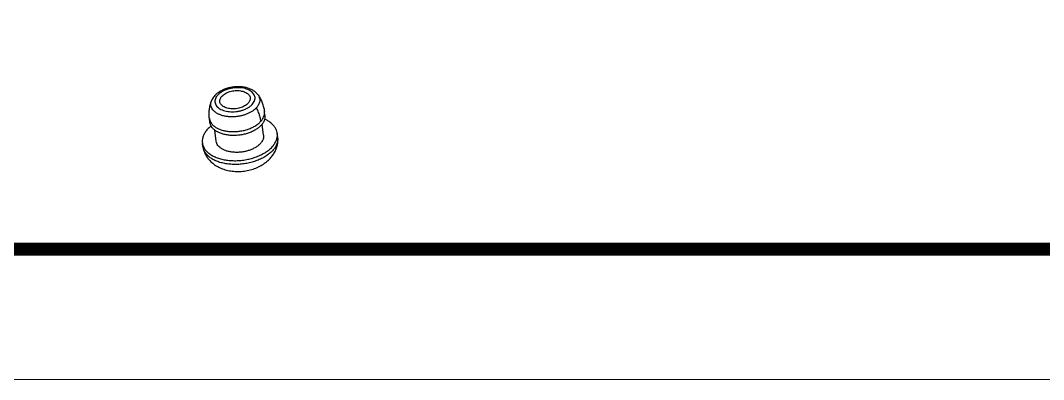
# Model space of a CAD drawing. Header units: inches. Extents: x 1964 to 3446, y -1690 to -1141.
# Drawn here: x 2158.5 to 2265.6, y -1689.7 to -1652.2 of the extents above; entities that cross this region are included whole.
import ezdxf

# ---------------------------------------------------------------- set-up
doc = ezdxf.new("R2010")
doc.units = ezdxf.units.IN
doc.header["$MEASUREMENT"] = 0
doc.layers.get('0').update_dxf_attribs({"linetype": 'CONTINUOUS'})
doc.layers.add('from', color=7, linetype='CONTINUOUS', lineweight=13)

msp = doc.modelspace()

# ---------------------------------------------------------------- linework, layer by layer
at = {"color": 7, "linetype": 'Continuous'}
for p, q in [((2184.117, -1662.072), (2184.067, -1661.671)), ((2178.363, -1662.8), (2178.312, -1662.4)), ((2183.974, -1664.126), (2183.828, -1662.971)), ((2179.014, -1664.754), (2178.868, -1663.601)), ((2185.458, -1664.375), (2185.416, -1663.974)), ((2177.639, -1665.365), (2177.579, -1664.966))]:
    msp.add_line(p, q, dxfattribs=at)
for centre, radius, start, end in [((2180.004, -1665.036), 2.388, 187.20015, 187.92523), ((2179.009, -1665.161), 1.386, 188.47075, 194.73965), ((2184.106, -1664.518), 1.359, 2.02449, 6.00473)]:
    msp.add_arc(centre, radius, start, end, dxfattribs=at)
for points, start_tangent, end_tangent in [([(2178.87, -1660.001), (2178.724, -1660.178), (2178.609, -1660.362), (2178.524, -1660.548)], (-0.6798707, -0.733332), (-0.3491863, -0.9370533)), ([(2183.4, -1659.931), (2183.198, -1659.697), (2182.929, -1659.487), (2182.604, -1659.315), (2182.237, -1659.188), (2181.843, -1659.108), (2181.433, -1659.074), (2181.016, -1659.085), (2180.6, -1659.138), (2180.196, -1659.234), (2179.81, -1659.37), (2179.454, -1659.546), (2179.137, -1659.758), (2178.87, -1660.001)], (-0.5716546, 0.8204944), (-0.6798707, -0.733332)), ([(2179.186, -1659.94), (2179.034, -1660.137), (2178.934, -1660.343), (2178.891, -1660.551), (2178.905, -1660.755), (2178.976, -1660.953), (2179.103, -1661.135), (2179.281, -1661.299), (2179.505, -1661.438), (2179.769, -1661.549), (2180.066, -1661.63), (2180.388, -1661.678), (2180.726, -1661.692), (2181.071, -1661.673), (2181.414, -1661.619), (2181.746, -1661.533), (2182.055, -1661.418), (2182.338, -1661.276), (2182.584, -1661.109), (2182.787, -1660.924)], (-0.6798707, -0.733332), (0.6798707, 0.733332)), ([(2182.787, -1660.924), (2182.939, -1660.727), (2183.039, -1660.521), (2183.082, -1660.313), (2183.068, -1660.109), (2182.997, -1659.912), (2182.871, -1659.729), (2182.692, -1659.566), (2182.468, -1659.427), (2182.204, -1659.315), (2181.907, -1659.235), (2181.585, -1659.186), (2181.248, -1659.172), (2180.903, -1659.192), (2180.559, -1659.245), (2180.227, -1659.331), (2179.918, -1659.446), (2179.635, -1659.588), (2179.389, -1659.755), (2179.186, -1659.94)], (0.6798707, 0.733332), (-0.6798707, -0.733332)), ([(2179.399, -1660.633), (2179.395, -1660.551), (2179.423, -1660.384), (2179.499, -1660.218), (2179.62, -1660.058)], (-0.1249233, 0.9921664), (0.6798707, 0.733332)), ([(2179.62, -1660.058), (2179.783, -1659.911), (2179.982, -1659.78), (2180.212, -1659.668), (2180.465, -1659.58), (2180.733, -1659.517), (2181.01, -1659.483), (2181.286, -1659.477), (2181.553, -1659.5), (2181.803, -1659.552)], (0.6798707, 0.733332), (0.9645915, -0.2637486)), ([(2181.803, -1659.552), (2182.028, -1659.63), (2182.221, -1659.733), (2182.377, -1659.857), (2182.49, -1659.998), (2182.558, -1660.152), (2182.574, -1660.231)], (0.9645915, -0.2637486), (0.126099, -0.9920177)), ([(2183.4, -1659.931), (2183.483, -1660.073), (2183.562, -1660.313), (2183.574, -1660.547), (2183.517, -1660.805), (2183.396, -1661.05), (2183.215, -1661.283)], (0.5716962, -0.8204654), (-0.6798707, -0.733332)), ([(2183.4, -1659.931), (2183.641, -1660.325), (2183.835, -1660.751), (2183.978, -1661.202), (2184.067, -1661.671)], (0.5716546, -0.8204944), (0.1255768, -0.9920839)), ([(2178.312, -1662.4), (2178.281, -1661.929), (2178.307, -1661.457), (2178.389, -1660.994), (2178.524, -1660.548)], (-0.1255768, 0.9920839), (0.3491863, 0.9370533)), ([(2179.706, -1662.098), (2179.394, -1661.993), (2179.117, -1661.858), (2178.878, -1661.693), (2178.685, -1661.499), (2178.553, -1661.293), (2178.474, -1661.053), (2178.463, -1660.819), (2178.52, -1660.56), (2178.524, -1660.548)], (-0.9645915, 0.2637486), (0.3488569, 0.937176)), ([(2182.353, -1660.806), (2182.191, -1660.953), (2181.991, -1661.084), (2181.762, -1661.196), (2181.51, -1661.284), (2181.24, -1661.347), (2180.962, -1661.382), (2180.685, -1661.387), (2180.418, -1661.364), (2180.169, -1661.312), (2179.945, -1661.234), (2179.752, -1661.132), (2179.597, -1661.008), (2179.483, -1660.867), (2179.415, -1660.713), (2179.399, -1660.633)], (-0.6798707, -0.733332), (-0.1249233, 0.9921664)), ([(2182.574, -1660.231), (2182.578, -1660.315), (2182.55, -1660.482), (2182.474, -1660.647), (2182.353, -1660.806)], (0.126099, -0.9920177), (-0.6798707, -0.733332)), ([(2183.215, -1661.283), (2182.997, -1661.485), (2182.748, -1661.662), (2182.474, -1661.816), (2182.173, -1661.946), (2181.847, -1662.055), (2181.492, -1662.14), (2181.14, -1662.194), (2180.768, -1662.219), (2180.404, -1662.211), (2180.049, -1662.172), (2179.706, -1662.098)], (-0.6798707, -0.733332), (-0.9645915, 0.2637486)), ([(2183.215, -1661.283), (2183.425, -1661.763), (2183.576, -1662.242), (2183.666, -1662.713)], (0.4463354, -0.8948657), (0.1255768, -0.9920839)), ([(2183.666, -1662.713), (2183.858, -1662.469), (2183.986, -1662.228), (2184.057, -1661.99), (2184.074, -1661.754), (2184.067, -1661.672)], (0.6798707, 0.733332), (-0.1252025, 0.9921312)), ([(2184.117, -1662.072), (2184.119, -1662.315), (2184.053, -1662.587), (2183.918, -1662.855), (2183.717, -1663.113)], (0.1252742, -0.9921222), (-0.6798707, -0.733332)), ([(2178.495, -1663.175), (2178.442, -1663.218), (2178.12, -1663.518)], (-0.7864937, -0.6175983), (-0.6798707, -0.733332)), ([(2178.312, -1662.4), (2178.343, -1662.55), (2178.44, -1662.782), (2178.587, -1662.991), (2178.795, -1663.19), (2179.052, -1663.364), (2179.356, -1663.512), (2179.71, -1663.631)], (0.1258145, -0.9920538), (0.9645915, -0.2637486)), ([(2179.761, -1664.032), (2179.391, -1663.906), (2179.067, -1663.744), (2178.797, -1663.55), (2178.587, -1663.329), (2178.443, -1663.086), (2178.367, -1662.827), (2178.363, -1662.8)], (-0.9645915, 0.2637486), (-0.1252742, 0.9921222)), ([(2179.71, -1663.631), (2180.095, -1663.714), (2180.507, -1663.76), (2180.942, -1663.767), (2181.395, -1663.732), (2181.827, -1663.658), (2182.281, -1663.535), (2182.679, -1663.384), (2183.071, -1663.182), (2183.399, -1662.958), (2183.666, -1662.713)], (0.9645915, -0.2637486), (0.6798707, 0.733332)), ([(2183.717, -1663.113), (2183.455, -1663.355), (2183.138, -1663.574), (2182.775, -1663.764), (2182.374, -1663.922), (2181.945, -1664.044), (2181.499, -1664.125), (2181.047, -1664.166), (2180.599, -1664.163), (2180.167, -1664.118), (2179.761, -1664.032)], (-0.6798707, -0.733332), (-0.9645915, 0.2637486)), ([(2185.416, -1663.974), (2185.363, -1663.714), (2185.226, -1663.402), (2185.013, -1663.111), (2184.729, -1662.846), (2184.379, -1662.615), (2184.083, -1662.468)], (-0.1044468, 0.9945305), (-0.9156363, 0.4020077)), ([(2178.12, -1663.518), (2177.868, -1663.837), (2177.689, -1664.168), (2177.588, -1664.505), (2177.566, -1664.84), (2177.579, -1664.966)], (-0.6798707, -0.733332), (0.1471746, -0.9891105)), ([(2183.974, -1664.126), (2183.975, -1664.335), (2183.919, -1664.569), (2183.803, -1664.801), (2183.629, -1665.024)], (0.1252744, -0.9921221), (-0.6798707, -0.733332)), ([(2184.867, -1665.363), (2185.12, -1665.044), (2185.299, -1664.712), (2185.4, -1664.376), (2185.421, -1664.041), (2185.416, -1663.974)], (0.6798707, 0.733332), (-0.1044468, 0.9945305)), ([(2177.579, -1664.966), (2177.625, -1665.167), (2177.762, -1665.479), (2177.974, -1665.77), (2178.259, -1666.034), (2178.609, -1666.266), (2179.018, -1666.46), (2179.479, -1666.614)], (0.1471746, -0.9891105), (0.9645915, -0.2637486)), ([(2177.638, -1665.365), (2177.716, -1665.723), (2177.874, -1666.122), (2178.096, -1666.488), (2178.384, -1666.83), (2178.749, -1667.147), (2179.187, -1667.426), (2179.69, -1667.653), (2180.248, -1667.819), (2180.851, -1667.914), (2181.48, -1667.931), (2182.116, -1667.868), (2182.734, -1667.725), (2183.316, -1667.51), (2183.841, -1667.234), (2184.301, -1666.907), (2184.668, -1666.561)], (0.1378773, -0.9904493), (0.6799133, 0.7332925)), ([(2180.218, -1665.816), (2179.899, -1665.707), (2179.62, -1665.568), (2179.387, -1665.4), (2179.207, -1665.21), (2179.082, -1665), (2179.017, -1664.777), (2179.014, -1664.754)], (-0.9645915, 0.2637486), (-0.1252744, 0.9921221)), ([(2179.479, -1666.614), (2179.98, -1666.723), (2180.512, -1666.786), (2181.063, -1666.801), (2181.623, -1666.768), (2182.18, -1666.687), (2182.723, -1666.561), (2183.242, -1666.392), (2183.725, -1666.183), (2184.162, -1665.938), (2184.546, -1665.663), (2184.867, -1665.363)], (0.9645915, -0.2637486), (0.6798707, 0.733332)), ([(2183.629, -1665.024), (2183.402, -1665.233), (2183.129, -1665.421), (2182.816, -1665.586), (2182.471, -1665.721), (2182.102, -1665.826), (2181.718, -1665.896), (2181.328, -1665.931), (2180.942, -1665.929), (2180.569, -1665.891), (2180.218, -1665.816)], (-0.6798707, -0.733332), (-0.9645915, 0.2637486)), ([(2184.668, -1666.561), (2184.943, -1666.225), (2185.173, -1665.848), (2185.338, -1665.46), (2185.438, -1665.069), (2185.474, -1664.678), (2185.458, -1664.375)], (0.6798406, 0.7333599), (-0.1132962, 0.9935613)), ([(2185.465, -1664.47), (2185.442, -1664.777), (2185.341, -1665.113), (2185.163, -1665.443), (2184.911, -1665.761)], (0.0353524, -0.9993749), (-0.6798707, -0.733332)), ([(2179.534, -1667.01), (2179.075, -1666.857), (2178.667, -1666.663), (2178.317, -1666.432), (2178.033, -1666.168), (2177.821, -1665.878), (2177.684, -1665.566), (2177.669, -1665.514)], (-0.9645915, 0.2637486), (-0.25437, 0.967107)), ([(2184.911, -1665.761), (2184.59, -1666.061), (2184.208, -1666.335), (2183.771, -1666.579), (2183.289, -1666.788), (2182.772, -1666.957), (2182.229, -1667.083), (2181.673, -1667.163), (2181.114, -1667.196), (2180.564, -1667.181), (2180.033, -1667.119), (2179.534, -1667.01)], (-0.6798707, -0.733332), (-0.9645915, 0.2637486))]:
    msp.add_spline(points, degree=3, dxfattribs=dict(at, start_tangent=start_tangent, end_tangent=end_tangent))
at = {"layer": 'from'}
msp.add_lwpolyline([(1964.132, -1689.672), (2754.069, -1689.672), (2754.069, -1140.737), (1964.132, -1140.737)], close=True, dxfattribs=at)
at = {"layer": 'from', "const_width": 1.361}
msp.add_lwpolyline([(1977.746, -1676.058), (1977.746, -1154.351), (2740.455, -1154.351), (2740.455, -1676.058), (1977.746, -1676.058)], dxfattribs=at)

doc.saveas('drawing.dxf')
